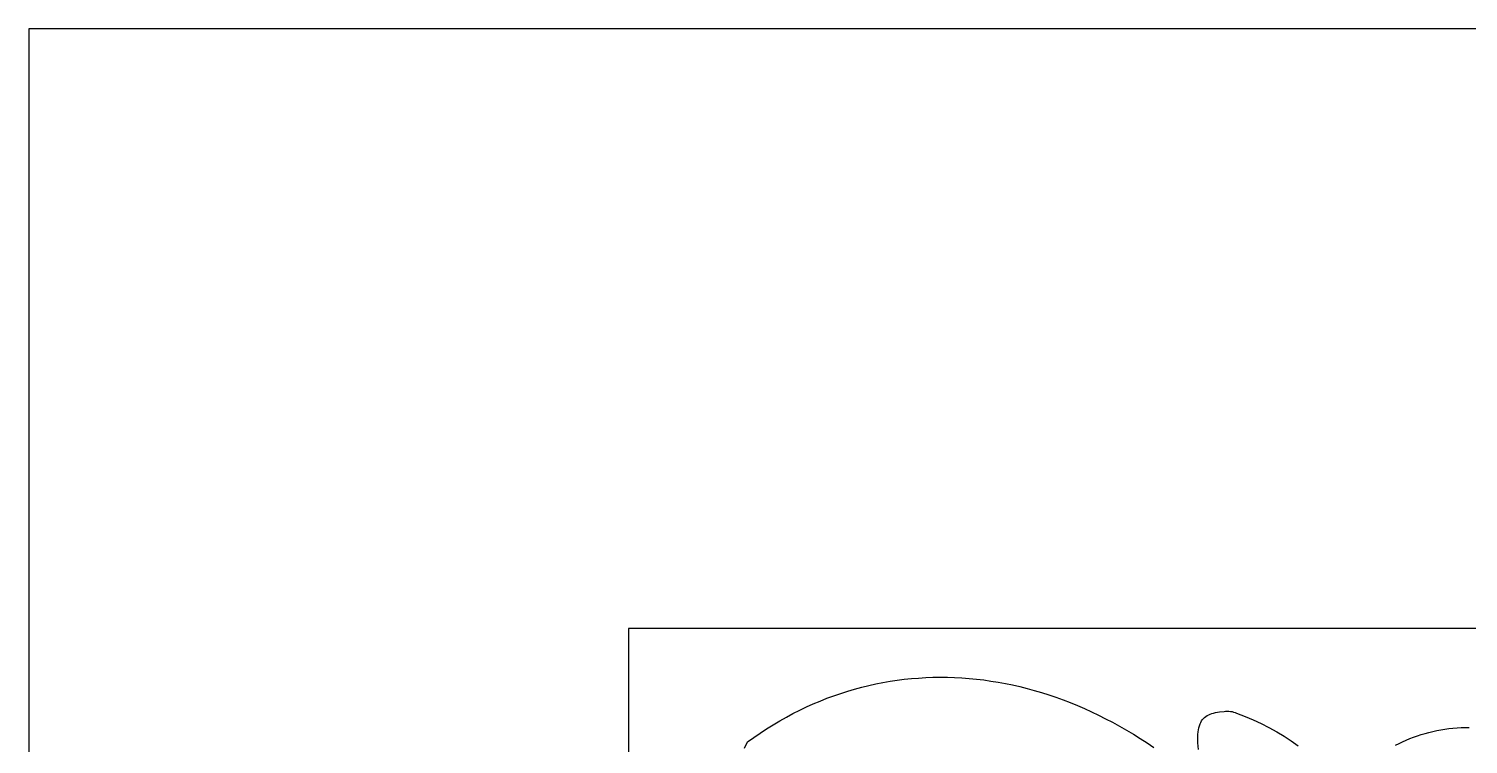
# Model space of a CAD drawing. Extents: x -335 to 335, y -262 to 262.
# Drawn here: x -335 to -215, y 202.9 to 262.5 of the extents above; entities that cross this region are included whole.
import ezdxf

# ---------------------------------------------------------------- set-up
doc = ezdxf.new("R2010")
doc.units = 0
doc.layers.add('LAYER_1', color=18, linetype='CONTINUOUS')

msp = doc.modelspace()

# ---------------------------------------------------------------- linework, layer by layer
at = {"layer": 'LAYER_1'}
for points in [[(335, -262.5), (335, 72.5), (140, 262.5), (-335, 262.5), (-335, -262.5)], [(185.59, 148.27), (119.67, 212.5), (-285, 212.5), (-285, -212.5), (285, -212.5), (285, 49.82), (192.78, 141.45)]]:
    msp.add_lwpolyline(points, close=True, dxfattribs=at)
for points in [[(-275.33, 202.52), (-275.08, 203.05), (-274.55, 203.43), (-274.02, 203.79), (-273.48, 204.15), (-272.93, 204.49), (-272.38, 204.81), (-271.83, 205.12), (-271.28, 205.42), (-270.72, 205.7), (-270.16, 205.97), (-269.59, 206.22), (-269.02, 206.46), (-268.45, 206.69), (-267.88, 206.9), (-267.3, 207.1), (-266.72, 207.29), (-266.14, 207.46), (-265.55, 207.61), (-264.97, 207.76), (-264.38, 207.89), (-263.79, 208), (-263.19, 208.11), (-262.6, 208.2), (-262, 208.27), (-261.41, 208.33), (-260.81, 208.38), (-260.21, 208.42), (-259.61, 208.44), (-259, 208.45), (-258.4, 208.44), (-257.8, 208.42), (-257.19, 208.39), (-256.59, 208.35), (-255.99, 208.29), (-255.38, 208.22), (-254.78, 208.13), (-254.17, 208.03), (-253.57, 207.92), (-252.97, 207.8), (-252.36, 207.66), (-251.76, 207.51), (-251.16, 207.35), (-250.56, 207.17), (-249.96, 206.98), (-249.36, 206.78), (-248.76, 206.56), (-248.17, 206.33), (-247.57, 206.09), (-246.98, 205.83), (-246.39, 205.57), (-245.8, 205.29), (-245.22, 204.99), (-244.63, 204.69), (-244.05, 204.37), (-243.47, 204.04), (-242.9, 203.69), (-242.32, 203.34), (-241.75, 202.97), (-241.18, 202.59)], [(-237.46, 202.43), (-237.51, 202.98), (-237.52, 203.23), (-237.52, 203.46), (-237.51, 203.68), (-237.49, 203.88), (-237.47, 204.07), (-237.43, 204.24), (-237.39, 204.4), (-237.34, 204.55), (-237.28, 204.68), (-237.21, 204.8), (-237.14, 204.91), (-237.05, 205.01), (-236.96, 205.1), (-236.85, 205.18), (-236.74, 205.26), (-236.62, 205.32), (-236.49, 205.37), (-236.35, 205.42), (-236.21, 205.46), (-236.05, 205.5), (-235.72, 205.55), (-235.34, 205.59), (-235.21, 205.61), (-235.08, 205.61), (-234.94, 205.61), (-234.81, 205.6), (-234.67, 205.58), (-234.54, 205.54), (-234.41, 205.5), (-234.29, 205.44), (-233.59, 205.18), (-232.91, 204.89), (-232.24, 204.59), (-231.59, 204.25), (-230.95, 203.9), (-230.33, 203.53), (-229.74, 203.13), (-229.16, 202.72)], [(-221.05, 202.78), (-220.75, 202.93), (-220.45, 203.07), (-220.15, 203.21), (-219.84, 203.33), (-219.53, 203.45), (-219.21, 203.56), (-218.9, 203.67), (-218.57, 203.76), (-218.25, 203.85), (-217.92, 203.93), (-217.59, 204), (-217.26, 204.06), (-216.92, 204.11), (-216.59, 204.16), (-216.25, 204.2), (-215.91, 204.23), (-215.57, 204.25), (-215.23, 204.26), (-214.89, 204.26)]]:
    msp.add_lwpolyline(points, dxfattribs=at)

doc.saveas('drawing.dxf')
